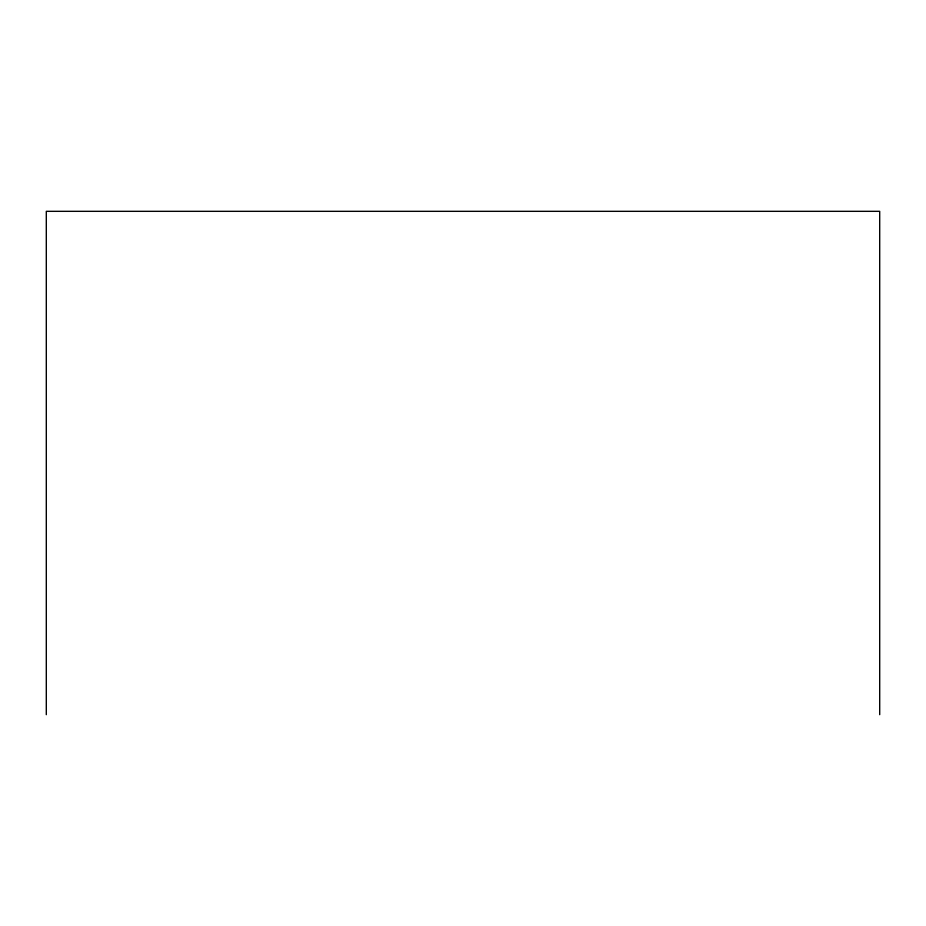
<?xml version="1.0" encoding="UTF-8"?>
<svg xmlns="http://www.w3.org/2000/svg" width="926" height="926" viewBox="0 0 926 926"><rect width="100%" height="100%" fill="white"/><g stroke="black" fill="none" stroke-linecap="round" stroke-linejoin="round"><path stroke-width="1.39" d="M879.7 714.675L879.7 211.325L46.3 211.325L46.3 714.675"/></g></svg>
